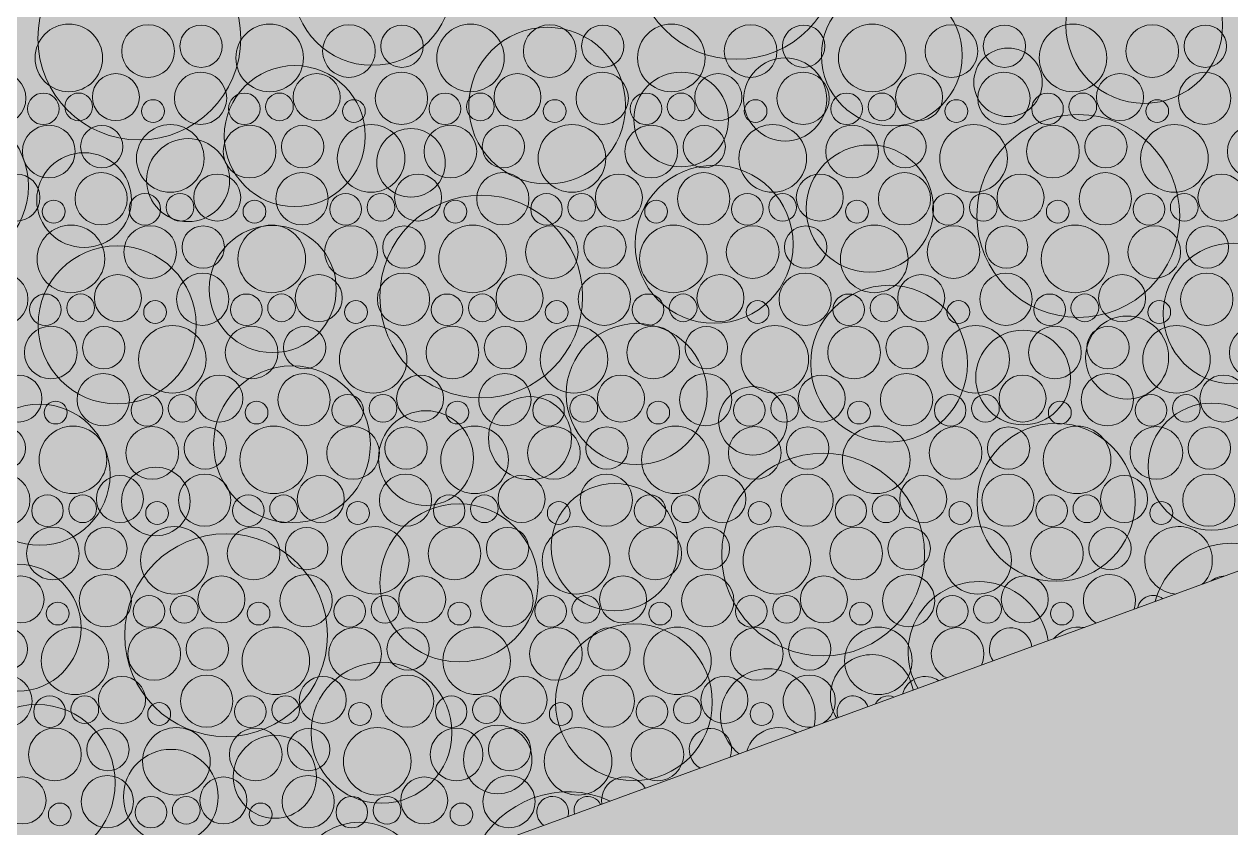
# Model space of a CAD drawing. Header units: millimetres. Extents: x 368386 to 996118, y -334862 to 250838.
# Drawn here: x 775057 to 777242, y -116841 to -115386 of the extents above; entities that cross this region are included whole.
import ezdxf

# ---------------------------------------------------------------- set-up
doc = ezdxf.new("R2010")
doc.units = ezdxf.units.MM
doc.header["$MEASUREMENT"] = 0
doc.layers.add('New_       asendi fill_Pen_No__1', color=7, linetype='Continuous', lineweight=13)
doc.layers.add('New__ASENDIPLAAN_Pen_No__1', color=7, linetype='Continuous', lineweight=13)
for name, color, linetype, lineweight, true_color in [('New_       asendi fill_Pen_No__149', 7, 'Continuous', 25, 0x186722), ('New_       asendi fill_Pen_No__181', 7, 'Continuous', 0, 0xe8e8e8), ('New__ASENDIPLAAN_Pen_No__102', 7, 'Continuous', 13, 0xcccccc)]:
    doc.layers.add(name, color=color, linetype=linetype, lineweight=lineweight, true_color=true_color)

# ---------------------------------------------------------------- blocks, each defined once
blk = doc.blocks.new('*X2')
at = {"layer": 'New__ASENDIPLAAN_Pen_No__102', "color": 254, "linetype": 'Continuous', "lineweight": 13, "true_color": 0xcccccc}
for centre, radius in [((776346.5198957924, -115265.6913667705), 183.638328563922), ((775687.0289112256, -115317.0151251976), 143.1180751662963), ((775265.2068829591, -115411.6751649699), 183.638328563922), ((777085.1598705568, -115387.2204315518), 141.9270579950832), ((776627.9990272706, -115442.3778086537), 127.6545929919234), ((776003.8468577235, -115533.2042297513), 141.9270579950832), ((776838.5050868194, -115490.9135852774), 62.02898257432904), ((776434.8127652338, -115522.1310795847), 75.22119029516291), ((775546.6860144373, -115588.3616068531), 127.6545929919234), ((776246.4756793196, -115558.2921169123), 85.76535262125259), ((774922.5338448904, -115679.1880279507), 141.9270579950832), ((776965.7368881953, -115733.0352582319), 183.638328563922), ((775757.1920739862, -115636.8973834768), 62.02898257432904), ((775353.4997524006, -115668.1148777841), 75.22119029516291), ((776588.218826816, -115719.5961320987), 115.0662951452154), ((775165.1626664863, -115704.2759151117), 85.76535262125259), ((776306.2459036285, -115784.359016659), 143.1180751662963), ((775884.423875362, -115879.0190564313), 183.638328563922), ((775506.9058139827, -115865.5799302981), 115.0662951452154), ((777247.2160196735, -115909.7217001151), 127.6545929919234), ((775224.9328907953, -115930.3428148585), 143.1180751662963), ((776623.0638501266, -116000.5481212127), 141.9270579950832), ((777054.0297576367, -115989.4749710461), 75.22119029516291), ((776165.9030068403, -116055.7054983145), 127.6545929919234), ((776865.6926717225, -116025.6360083737), 85.76535262125259), ((775541.7508372933, -116146.5319194121), 141.9270579950832), ((776376.4090663891, -116104.2412749383), 62.02898257432904), ((775972.7167448035, -116135.4587692456), 75.22119029516291), ((775084.589994007, -116201.689296514), 127.6545929919234), ((775784.3796588893, -116171.6198065732), 85.76535262125259), ((777207.4358192189, -116186.9400235601), 115.0662951452154), ((776925.4628960314, -116251.7029081205), 143.1180751662963), ((776503.640867765, -116346.3629478928), 183.638328563922), ((775295.0960535558, -116250.2250731377), 62.02898257432904), ((776126.1228063856, -116332.9238217596), 115.0662951452154), ((775844.1498831983, -116397.6867063199), 143.1180751662963), ((775422.3278549317, -116492.3467460922), 183.638328563922), ((775044.8097935524, -116478.907619959), 115.0662951452154), ((776160.9678296963, -116613.8758108736), 141.9270579950832), ((775703.8069864099, -116669.0331879754), 127.6545929919234), ((775079.654816863, -116759.859609073), 141.9270579950832), ((775914.3130459588, -116717.5689645992), 62.02898257432904), ((775510.6207243733, -116748.7864589064), 75.22119029516291), ((775322.283638459, -116784.947496234), 85.76535262125259)]:
    blk.add_circle(centre, radius, dxfattribs=at)
for centre, radius, start, end in [((777242.2808425295, -116467.8920126742), 141.9270579950832, 55.09283020610847, 165.126924562891), ((776785.1199992432, -116523.049389776), 127.6545929919234, 9.26621468552388, 210.9535400834706), ((776591.9337372064, -116602.802660707), 75.22119029516291, 8.18247118192323, 212.0372835870905), ((776403.5966512922, -116638.9636980346), 85.76535262125259, 347.4018560638992, 232.8178987050624), ((776041.5448473346, -116959.6906375536), 183.638328563922, 65.32945469816006, 154.8903000707973), ((775664.0267859553, -116946.2515114204), 115.0662951452154, 14.08866124053, 206.131093528427)]:
    blk.add_arc(centre, radius, start, end, dxfattribs=at)
blk = doc.blocks.new('*X4')
at = {"layer": 'New_       asendi fill_Pen_No__181', "color": 254, "linetype": 'Continuous', "lineweight": 0, "true_color": 0xe8e8e8}
for centre, radius in [((775137.5697371268, -115446.8104799483), 61.21277618796999), ((775281.1345291288, -115434.3529916268), 47.70602505542902), ((775377.1687258829, -115425.5347144496), 38.3554317150693), ((775501.2773579584, -115446.8104799483), 61.21277618796999), ((775644.8421499603, -115434.3529916268), 47.70602505542902), ((775740.8763467146, -115425.5347144496), 38.3554317150693), ((775864.98497879, -115446.8104799483), 61.21277618796999), ((776008.549770792, -115434.3529916268), 47.70602505542902), ((776104.5839675462, -115425.5347144496), 38.3554317150693), ((776228.6925996217, -115446.8104799483), 61.21277618796999), ((776372.2573916237, -115434.3529916268), 47.70602505542902), ((776468.2915883778, -115425.5347144496), 38.3554317150693), ((776592.4002204533, -115446.8104799483), 61.21277618796999), ((776735.9650124552, -115434.3529916268), 47.70602505542902), ((776831.9992092095, -115425.5347144496), 38.3554317150693), ((776956.107841285, -115446.8104799483), 61.21277618796999), ((777099.6726332869, -115434.3529916268), 47.70602505542902), ((777195.7068300411, -115425.5347144496), 38.3554317150693), ((775012.4419526842, -115519.8973999848), 47.30901933169132), ((775222.6727991214, -115517.7296982771), 42.55153099730503), ((775376.1495735159, -115519.8973999848), 47.30901933169132), ((775586.380419953, -115517.7296982771), 42.55153099730503), ((775739.8571943474, -115519.8973999848), 47.30901933169132), ((775950.0880407846, -115517.7296982771), 42.55153099730503), ((776103.5648151791, -115519.8973999848), 47.30901933169132), ((776313.7956616163, -115517.7296982771), 42.55153099730503), ((776467.2724360108, -115519.8973999848), 47.30901933169132), ((776677.5032824479, -115517.7296982771), 42.55153099730503), ((776830.9800568423, -115519.8973999848), 47.30901933169132), ((777041.2109032795, -115517.7296982771), 42.55153099730503), ((777194.687677674, -115519.8973999848), 47.30901933169132), ((775091.472245213, -115539.0054637758), 28.588450873749), ((775155.2995417089, -115535.4595028593), 25.07373009838601), ((775455.1798660447, -115539.0054637758), 28.588450873749), ((775519.0071625406, -115535.4595028593), 25.07373009838601), ((775818.8874868763, -115539.0054637758), 28.588450873749), ((775882.7147833722, -115535.4595028593), 25.07373009838601), ((776182.5951077079, -115539.0054637758), 28.588450873749), ((776246.4224042038, -115535.4595028593), 25.07373009838601), ((776546.3027285396, -115539.0054637758), 28.588450873749), ((776610.1300250355, -115535.4595028593), 25.07373009838601), ((776910.0103493712, -115539.0054637758), 28.588450873749), ((776973.8376458671, -115535.4595028593), 25.07373009838601), ((775290.0460565338, -115543.1508626661), 20.676327524775), ((775653.7536773655, -115543.1508626661), 20.676327524775), ((776017.461298197, -115543.1508626661), 20.676327524775), ((776381.1689190287, -115543.1508626661), 20.676327524775), ((776744.8765398604, -115543.1508626661), 20.676327524775), ((777108.584160692, -115543.1508626661), 20.676327524775), ((775101.1345291287, -115616.349202516), 47.70602505542902), ((775197.1687258829, -115607.5309253388), 38.3554317150693), ((775321.2773579584, -115628.8066908375), 61.21277618796999), ((775464.8421499603, -115616.349202516), 47.70602505542902), ((775560.8763467146, -115607.5309253388), 38.3554317150693), ((775684.98497879, -115628.8066908375), 61.21277618796999), ((775828.5497707919, -115616.349202516), 47.70602505542902), ((775924.5839675461, -115607.5309253388), 38.3554317150693), ((776048.6925996216, -115628.8066908375), 61.21277618796999), ((776192.2573916236, -115616.349202516), 47.70602505542902), ((776288.2915883778, -115607.5309253388), 38.3554317150693), ((776412.4002204533, -115628.8066908375), 61.21277618796999), ((776555.9650124552, -115616.349202516), 47.70602505542902), ((776651.9992092095, -115607.5309253388), 38.3554317150693), ((776776.107841285, -115628.8066908375), 61.21277618796999), ((776919.6726332868, -115616.349202516), 47.70602505542902), ((777015.706830041, -115607.5309253388), 38.3554317150693), ((777139.8154621165, -115628.8066908375), 61.21277618796999), ((777283.3802541185, -115616.349202516), 47.70602505542902), ((775042.6727991214, -115699.7259091663), 42.55153099730503), ((775196.1495735158, -115701.893610874), 47.30901933169132), ((775406.3804199529, -115699.7259091663), 42.55153099730503), ((775559.8571943474, -115701.893610874), 47.30901933169132), ((775770.0880407846, -115699.7259091663), 42.55153099730503), ((775923.564815179, -115701.893610874), 47.30901933169132), ((776133.7956616163, -115699.7259091663), 42.55153099730503), ((776287.2724360107, -115701.893610874), 47.30901933169132), ((776497.5032824478, -115699.7259091663), 42.55153099730503), ((776650.9800568423, -115701.893610874), 47.30901933169132), ((776861.2109032795, -115699.7259091663), 42.55153099730503), ((777014.6876776739, -115701.893610874), 47.30901933169132), ((777224.9185241112, -115699.7259091663), 42.55153099730503), ((775275.1798660445, -115721.001674665), 28.588450873749), ((775339.0071625405, -115717.4557137485), 25.07373009838601), ((775638.8874868762, -115721.001674665), 28.588450873749), ((775702.7147833721, -115717.4557137485), 25.07373009838601), ((776002.5951077079, -115721.001674665), 28.588450873749), ((776066.4224042038, -115717.4557137485), 25.07373009838601), ((776366.3027285394, -115721.001674665), 28.588450873749), ((776430.1300250354, -115717.4557137485), 25.07373009838601), ((776730.0103493711, -115721.001674665), 28.588450873749), ((776793.837645867, -115717.4557137485), 25.07373009838601), ((777093.7179702028, -115721.001674665), 28.588450873749), ((777157.5452666987, -115717.4557137485), 25.07373009838601), ((775110.0460565337, -115725.1470735553), 20.676327524775), ((775473.7536773654, -115725.1470735553), 20.676327524775), ((775837.461298197, -115725.1470735553), 20.676327524775), ((776201.1689190286, -115725.1470735553), 20.676327524775), ((776564.8765398603, -115725.1470735553), 20.676327524775), ((776928.584160692, -115725.1470735553), 20.676327524775), ((775141.2773579584, -115810.8029017267), 61.21277618796999), ((775284.8421499603, -115798.3454134052), 47.70602505542902), ((775380.8763467146, -115789.5271362281), 38.3554317150693), ((775504.98497879, -115810.8029017267), 61.21277618796999), ((775648.549770792, -115798.3454134052), 47.70602505542902), ((775744.5839675462, -115789.5271362281), 38.3554317150693), ((775868.6925996217, -115810.8029017267), 61.21277618796999), ((776012.2573916236, -115798.3454134052), 47.70602505542902), ((776108.2915883778, -115789.5271362281), 38.3554317150693), ((776232.4002204533, -115810.8029017267), 61.21277618796999), ((776375.9650124552, -115798.3454134052), 47.70602505542902), ((776471.9992092095, -115789.5271362281), 38.3554317150693), ((776596.107841285, -115810.8029017267), 61.21277618796999), ((776739.6726332869, -115798.3454134052), 47.70602505542902), ((776835.7068300411, -115789.5271362281), 38.3554317150693), ((776959.8154621166, -115810.8029017267), 61.21277618796999), ((777103.3802541185, -115798.3454134052), 47.70602505542902), ((777199.4144508727, -115789.5271362281), 38.3554317150693), ((775016.1495735158, -115883.8898217633), 47.30901933169132), ((775226.380419953, -115881.7221200556), 42.55153099730503), ((775379.8571943474, -115883.8898217633), 47.30901933169132), ((775590.0880407846, -115881.7221200556), 42.55153099730503), ((775743.5648151791, -115883.8898217633), 47.30901933169132), ((775953.7956616163, -115881.7221200556), 42.55153099730503), ((776107.2724360107, -115883.8898217633), 47.30901933169132), ((776317.5032824479, -115881.7221200556), 42.55153099730503), ((776470.9800568423, -115883.8898217633), 47.30901933169132), ((776681.2109032795, -115881.7221200556), 42.55153099730503), ((776834.687677674, -115883.8898217633), 47.30901933169132), ((777044.9185241112, -115881.7221200556), 42.55153099730503), ((777198.3952985056, -115883.8898217633), 47.30901933169132), ((775095.1798660447, -115902.9978855542), 28.588450873749), ((775159.0071625406, -115899.4519246378), 25.07373009838601), ((775293.7536773655, -115907.1432844445), 20.676327524775), ((775458.8874868762, -115902.9978855542), 28.588450873749), ((775522.7147833721, -115899.4519246378), 25.07373009838601), ((775657.461298197, -115907.1432844445), 20.676327524775), ((775822.5951077079, -115902.9978855542), 28.588450873749), ((775886.4224042038, -115899.4519246378), 25.07373009838601), ((776021.1689190287, -115907.1432844445), 20.676327524775), ((776186.3027285396, -115902.9978855542), 28.588450873749), ((776250.1300250355, -115899.4519246378), 25.07373009838601), ((776384.8765398604, -115907.1432844445), 20.676327524775), ((776550.0103493711, -115902.9978855542), 28.588450873749), ((776613.837645867, -115899.4519246378), 25.07373009838601), ((776748.584160692, -115907.1432844445), 20.676327524775), ((776913.7179702028, -115902.9978855542), 28.588450873749), ((776977.5452666987, -115899.4519246378), 25.07373009838601), ((777112.2917815236, -115907.1432844445), 20.676327524775), ((775104.8421499603, -115980.3416242944), 47.70602505542902), ((775200.8763467144, -115971.5233471173), 38.3554317150693), ((775324.9849787899, -115992.7991126159), 61.21277618796999), ((775468.5497707919, -115980.3416242944), 47.70602505542902), ((775564.5839675461, -115971.5233471173), 38.3554317150693), ((775688.6925996216, -115992.7991126159), 61.21277618796999), ((775832.2573916236, -115980.3416242944), 47.70602505542902), ((775928.2915883778, -115971.5233471173), 38.3554317150693), ((776052.4002204533, -115992.7991126159), 61.21277618796999), ((776195.9650124552, -115980.3416242944), 47.70602505542902), ((776291.9992092093, -115971.5233471173), 38.3554317150693), ((776416.1078412848, -115992.7991126159), 61.21277618796999), ((776559.6726332868, -115980.3416242944), 47.70602505542902), ((776655.706830041, -115971.5233471173), 38.3554317150693), ((776779.8154621165, -115992.7991126159), 61.21277618796999), ((776923.3802541185, -115980.3416242944), 47.70602505542902), ((777019.4144508727, -115971.5233471173), 38.3554317150693), ((777143.5230829482, -115992.7991126159), 61.21277618796999), ((777287.0878749501, -115980.3416242944), 47.70602505542902), ((775046.3804199529, -116063.7183309448), 42.55153099730503), ((775199.8571943474, -116065.8860326525), 47.30901933169132), ((775410.0880407846, -116063.7183309448), 42.55153099730503), ((775563.564815179, -116065.8860326525), 47.30901933169132), ((775773.7956616161, -116063.7183309448), 42.55153099730503), ((775927.2724360107, -116065.8860326525), 47.30901933169132), ((776137.5032824478, -116063.7183309448), 42.55153099730503), ((776290.9800568423, -116065.8860326525), 47.30901933169132), ((776501.2109032795, -116063.7183309448), 42.55153099730503), ((776654.6876776739, -116065.8860326525), 47.30901933169132), ((776864.918524111, -116063.7183309448), 42.55153099730503), ((777018.3952985056, -116065.8860326525), 47.30901933169132), ((777228.6261449427, -116063.7183309448), 42.55153099730503), ((775278.8874868762, -116084.9940964434), 28.588450873749), ((775342.7147833721, -116081.448135527), 25.07373009838601), ((775642.5951077079, -116084.9940964434), 28.588450873749), ((775706.4224042038, -116081.448135527), 25.07373009838601), ((776006.3027285394, -116084.9940964434), 28.588450873749), ((776070.1300250354, -116081.448135527), 25.07373009838601), ((776370.0103493711, -116084.9940964434), 28.588450873749), ((776433.837645867, -116081.448135527), 25.07373009838601), ((776733.7179702028, -116084.9940964434), 28.588450873749), ((776797.5452666987, -116081.448135527), 25.07373009838601), ((777097.4255910343, -116084.9940964434), 28.588450873749), ((777161.2528875303, -116081.448135527), 25.07373009838601), ((775113.7536773654, -116089.1394953338), 20.676327524775), ((775477.461298197, -116089.1394953338), 20.676327524775), ((775841.1689190286, -116089.1394953338), 20.676327524775), ((776204.8765398603, -116089.1394953338), 20.676327524775), ((776568.584160692, -116089.1394953338), 20.676327524775), ((776932.2917815235, -116089.1394953338), 20.676327524775), ((775020.8763467144, -116153.5195580065), 38.3554317150693), ((775144.9849787899, -116174.7953235052), 61.21277618796999), ((775288.5497707919, -116162.3378351837), 47.70602505542902), ((775384.5839675462, -116153.5195580065), 38.3554317150693), ((775508.6925996217, -116174.7953235052), 61.21277618796999), ((775652.2573916236, -116162.3378351837), 47.70602505542902), ((775748.2915883777, -116153.5195580065), 38.3554317150693), ((775872.4002204532, -116174.7953235052), 61.21277618796999), ((776015.9650124551, -116162.3378351837), 47.70602505542902), ((776111.9992092095, -116153.5195580065), 38.3554317150693), ((776236.107841285, -116174.7953235052), 61.21277618796999), ((776379.6726332869, -116162.3378351837), 47.70602505542902), ((776475.706830041, -116153.5195580065), 38.3554317150693), ((776599.8154621165, -116174.7953235052), 61.21277618796999), ((776743.3802541184, -116162.3378351837), 47.70602505542902), ((776839.4144508727, -116153.5195580065), 38.3554317150693), ((776963.5230829482, -116174.7953235052), 61.21277618796999), ((777107.0878749501, -116162.3378351837), 47.70602505542902), ((777203.1220717042, -116153.5195580065), 38.3554317150693), ((775019.8571943473, -116247.8822435417), 47.30901933169132), ((775230.0880407845, -116245.714541834), 42.55153099730503), ((775383.5648151791, -116247.8822435417), 47.30901933169132), ((775593.7956616163, -116245.714541834), 42.55153099730503), ((775747.2724360105, -116247.8822435417), 47.30901933169132), ((775957.5032824478, -116245.714541834), 42.55153099730503), ((776110.9800568423, -116247.8822435417), 47.30901933169132), ((776321.2109032795, -116245.714541834), 42.55153099730503), ((776474.6876776739, -116247.8822435417), 47.30901933169132), ((776684.918524111, -116245.714541834), 42.55153099730503), ((776838.3952985056, -116247.8822435417), 47.30901933169132), ((777048.6261449428, -116245.714541834), 42.55153099730503), ((777202.1029193371, -116247.8822435417), 47.30901933169132), ((775098.8874868761, -116266.9903073326), 28.588450873749), ((775162.714783372, -116263.4443464162), 25.07373009838601), ((775462.5951077079, -116266.9903073326), 28.588450873749), ((775526.4224042038, -116263.4443464162), 25.07373009838601), ((775826.3027285394, -116266.9903073326), 28.588450873749), ((775890.1300250354, -116263.4443464162), 25.07373009838601), ((776190.0103493711, -116266.9903073326), 28.588450873749), ((776253.837645867, -116263.4443464162), 25.07373009838601), ((776553.7179702027, -116266.9903073326), 28.588450873749), ((776617.5452666986, -116263.4443464162), 25.07373009838601), ((776917.4255910345, -116266.9903073326), 28.588450873749), ((776981.2528875304, -116263.4443464162), 25.07373009838601), ((775297.4612981969, -116271.135706223), 20.676327524775), ((775661.1689190287, -116271.135706223), 20.676327524775), ((776024.8765398602, -116271.135706223), 20.676327524775), ((776388.584160692, -116271.135706223), 20.676327524775), ((776752.2917815235, -116271.135706223), 20.676327524775), ((777115.9994023552, -116271.135706223), 20.676327524775), ((775108.5497707919, -116344.3340460729), 47.70602505542902), ((775204.5839675461, -116335.5157688957), 38.3554317150693), ((775328.6925996216, -116356.7915343944), 61.21277618796999), ((775472.2573916236, -116344.3340460729), 47.70602505542902), ((775568.2915883778, -116335.5157688957), 38.3554317150693), ((775692.4002204533, -116356.7915343944), 61.21277618796999), ((775835.9650124551, -116344.3340460729), 47.70602505542902), ((775931.9992092093, -116335.5157688957), 38.3554317150693), ((776056.1078412848, -116356.7915343944), 61.21277618796999), ((776199.6726332868, -116344.3340460729), 47.70602505542902), ((776295.706830041, -116335.5157688957), 38.3554317150693), ((776419.8154621165, -116356.7915343944), 61.21277618796999), ((776563.3802541185, -116344.3340460729), 47.70602505542902), ((776659.4144508727, -116335.5157688957), 38.3554317150693), ((776783.5230829482, -116356.7915343944), 61.21277618796999), ((776927.08787495, -116344.3340460729), 47.70602505542902), ((777023.1220717042, -116335.5157688957), 38.3554317150693), ((775050.0880407846, -116427.7107527232), 42.55153099730503), ((775203.564815179, -116429.8784544309), 47.30901933169132), ((775413.7956616161, -116427.7107527232), 42.55153099730503), ((775567.2724360107, -116429.8784544309), 47.30901933169132), ((775777.5032824478, -116427.7107527232), 42.55153099730503), ((775930.9800568422, -116429.8784544309), 47.30901933169132), ((776141.2109032795, -116427.7107527232), 42.55153099730503), ((776294.6876776739, -116429.8784544309), 47.30901933169132), ((776504.918524111, -116427.7107527232), 42.55153099730503), ((776658.3952985056, -116429.8784544309), 47.30901933169132), ((776868.6261449427, -116427.7107527232), 42.55153099730503), ((775117.461298197, -116453.1319171122), 20.676327524775), ((775282.5951077078, -116448.9865182219), 28.588450873749), ((775346.4224042037, -116445.4405573054), 25.07373009838601), ((775481.1689190286, -116453.1319171122), 20.676327524775), ((775646.3027285394, -116448.9865182219), 28.588450873749), ((775710.1300250354, -116445.4405573054), 25.07373009838601), ((775844.8765398603, -116453.1319171122), 20.676327524775), ((776010.0103493711, -116448.9865182219), 28.588450873749), ((776073.837645867, -116445.4405573054), 25.07373009838601), ((776208.584160692, -116453.1319171122), 20.676327524775), ((776373.7179702027, -116448.9865182219), 28.588450873749), ((776437.5452666986, -116445.4405573054), 25.07373009838601), ((776572.2917815235, -116453.1319171122), 20.676327524775), ((776737.4255910343, -116448.9865182219), 28.588450873749), ((776801.2528875303, -116445.4405573054), 25.07373009838601), ((776935.9994023552, -116453.1319171122), 20.676327524775), ((775024.583967546, -116517.5119797849), 38.3554317150693), ((775148.6925996215, -116538.7877452836), 61.21277618796999), ((775292.2573916235, -116526.3302569621), 47.70602505542902), ((775388.2915883778, -116517.5119797849), 38.3554317150693), ((775512.4002204533, -116538.7877452836), 61.21277618796999), ((775655.9650124552, -116526.3302569621), 47.70602505542902), ((775751.9992092093, -116517.5119797849), 38.3554317150693), ((775876.1078412848, -116538.7877452836), 61.21277618796999), ((776019.6726332868, -116526.3302569621), 47.70602505542902), ((776115.706830041, -116517.5119797849), 38.3554317150693), ((776239.8154621165, -116538.7877452836), 61.21277618796999), ((776383.3802541185, -116526.3302569621), 47.70602505542902), ((776479.4144508726, -116517.5119797849), 38.3554317150693), ((776603.523082948, -116538.7877452836), 61.21277618796999), ((775023.564815179, -116611.8746653201), 47.30901933169132), ((775233.7956616161, -116609.7069636124), 42.55153099730503), ((775387.2724360107, -116611.8746653201), 47.30901933169132), ((775597.5032824478, -116609.7069636124), 42.55153099730503), ((775750.9800568422, -116611.8746653201), 47.30901933169132), ((775961.2109032794, -116609.7069636124), 42.55153099730503), ((776114.687677674, -116611.8746653201), 47.30901933169132), ((776324.9185241112, -116609.7069636124), 42.55153099730503), ((775102.5951077078, -116630.9827291111), 28.588450873749), ((775166.4224042037, -116627.4367681946), 25.07373009838601), ((775466.3027285396, -116630.9827291111), 28.588450873749), ((775530.1300250355, -116627.4367681946), 25.07373009838601), ((775830.010349371, -116630.9827291111), 28.588450873749), ((775893.8376458669, -116627.4367681946), 25.07373009838601), ((776193.7179702028, -116630.9827291111), 28.588450873749), ((776257.5452666987, -116627.4367681946), 25.07373009838601), ((775301.1689190286, -116635.1281280014), 20.676327524775), ((775664.8765398603, -116635.1281280014), 20.676327524775), ((776028.5841606918, -116635.1281280014), 20.676327524775), ((776392.2917815236, -116635.1281280014), 20.676327524775), ((775112.2573916236, -116708.3264678513), 47.70602505542902), ((775208.2915883778, -116699.5081906742), 38.3554317150693), ((775332.4002204533, -116720.7839561728), 61.21277618796999), ((775475.9650124551, -116708.3264678513), 47.70602505542902), ((775571.9992092093, -116699.5081906742), 38.3554317150693), ((775696.1078412848, -116720.7839561728), 61.21277618796999), ((775839.6726332868, -116708.3264678513), 47.70602505542902), ((775935.706830041, -116699.5081906742), 38.3554317150693), ((776059.8154621165, -116720.7839561728), 61.21277618796999), ((776203.3802541185, -116708.3264678513), 47.70602505542902), ((775053.7956616161, -116791.7031745017), 42.55153099730503), ((775207.2724360107, -116793.8708762094), 47.30901933169132), ((775417.5032824478, -116791.7031745017), 42.55153099730503), ((775570.9800568422, -116793.8708762094), 47.30901933169132), ((775781.2109032795, -116791.7031745017), 42.55153099730503), ((775934.6876776739, -116793.8708762094), 47.30901933169132), ((775286.3027285394, -116812.9789400003), 28.588450873749), ((775350.1300250354, -116809.4329790839), 25.07373009838601), ((775650.0103493711, -116812.9789400003), 28.588450873749), ((775713.837645867, -116809.4329790839), 25.07373009838601), ((775121.1689190286, -116817.1243388906), 20.676327524775), ((775484.8765398603, -116817.1243388906), 20.676327524775), ((775848.5841606918, -116817.1243388906), 20.676327524775)]:
    blk.add_circle(centre, radius, dxfattribs=at)
for centre, radius, start, end in [((777147.2307037797, -116356.7915343944), 61.21277618796999, 314.756519908503, 265.4632348605613), ((777022.1029193371, -116429.8784544309), 47.30901933169132, 340.7128810367245, 239.5068737322318), ((777232.3337657744, -116427.7107527232), 42.55153099730503, 91.0542457789471, 129.1655089899772), ((777101.133211866, -116448.9865182219), 28.588450873749, 51.96660627177135, 168.2531484972072), ((776747.08787495, -116526.3302569621), 47.70602505542902, 334.6360746018275, 245.583680167179), ((776843.1220717044, -116517.5119797849), 38.3554317150693, 6.119000165483808, 214.1007546034798), ((776967.2307037798, -116538.7877452836), 61.21277618796999, 80.80039295616764, 139.4193618127892), ((776478.3952985054, -116611.8746653201), 47.30901933169132, 303.2827885171911, 276.9369662518897), ((776688.6261449426, -116609.7069636124), 42.55153099730503, 54.74189378152286, 165.4778609874608), ((776557.4255910343, -116630.9827291111), 28.588450873749, 18.20817379101107, 202.0115809780403), ((776621.2528875303, -116627.4367681946), 25.07373009838601, 64.90636070494423, 155.3133940639612), ((776299.4144508727, -116699.5081906742), 38.3554317150693, 338.8177349997171, 241.4020197692902), ((776423.5230829482, -116720.7839561728), 61.21277618796999, 57.69870020998882, 162.5210545590059), ((776144.918524111, -116791.7031745017), 42.55153099730503, 31.14467986321272, 189.075074905731), ((776013.7179702027, -116812.9789400003), 28.588450873749, 343.6566186379466, 236.563136130935), ((776077.5452666986, -116809.4329790839), 25.07373009838601, 23.83517234855569, 196.384582420484)]:
    blk.add_arc(centre, radius, start, end, dxfattribs=at)

msp = doc.modelspace()

# ---------------------------------------------------------------- hatches: boundary and pattern name
at = {"layer": 'New_       asendi fill_Pen_No__149', "linetype": 'Continuous', "lineweight": 0, "true_color": 0x061908}
h = msp.add_hatch(color=98, dxfattribs=at)
h.paths.add_polyline_path([(802345.6257092145, -38322.05182827363), (677945.6257091912, -100972.0518277148), (697685.6257091819, -113562.0518284972), (725141.8797725517, -157386.0399905721), (747105.6257092238, -214022.0518284599), (773035.6257092752, -233162.0518281246), (849485.6257092285, -225922.0518279011), (847735.6257092286, -145332.0518280502)])
h.paths.add_polyline_path([(757638.7082695107, -147399.2778626392, -0.0006564119768535498), (757597.248581513, -147430.1463600797)], flags=0)
h.paths.add_polyline_path([(781623.1830728371, -112523.2600048446, 0.0599555899640497), (781750.4009111881, -112778.3101978391, 0.7851663409812334), (783932.82217312, -111999.1406781342, 0.05995558996405283), (783869.7476740469, -111721.1899866295, 0.9999999999999997)], flags=0)

# ---------------------------------------------------------------- linework, layer by layer
at = {"layer": 'New_       asendi fill_Pen_No__1', "color": 7, "linetype": 'Continuous', "lineweight": 13, "flags": 128}
msp.add_lwpolyline([(771148.7974346317, -105442.4040545873), (777782.4170884711, -116183.4703217352), (772721.4286488384, -118036.5184688246)], close=True, dxfattribs=at)
at = {"layer": 'New__ASENDIPLAAN_Pen_No__1', "color": 7, "linetype": 'Continuous', "lineweight": 13, "flags": 128}
msp.add_lwpolyline([(771148.7974346317, -105442.4040545873), (777782.4170884711, -116183.4703217352), (772721.4286488384, -118036.5184688246)], close=True, dxfattribs=at)

# ---------------------------------------------------------------- block references
at = {"layer": 'New_       asendi fill_Pen_No__181', "color": 254, "linetype": 'Continuous', "lineweight": 0, "true_color": 0xe8e8e8}
msp.add_blockref('*X4', (0, 0), dxfattribs=at)
at = {"layer": 'New__ASENDIPLAAN_Pen_No__102', "color": 254, "linetype": 'Continuous', "lineweight": 13, "true_color": 0xcccccc}
msp.add_blockref('*X2', (0, 0), dxfattribs=at)

doc.saveas('drawing.dxf')
